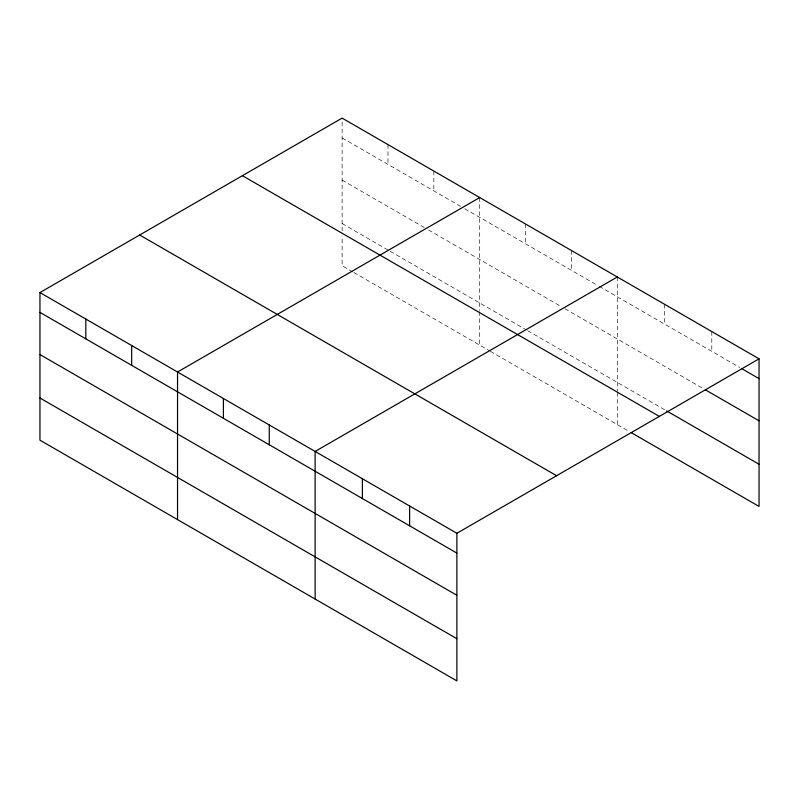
<?xml version="1.0" encoding="UTF-8"?>
<svg xmlns="http://www.w3.org/2000/svg" width="799" height="799" viewBox="0 0 799 799"><rect width="100%" height="100%" fill="white"/><g stroke="black" fill="none" stroke-linecap="round" stroke-linejoin="round"><path stroke-width="0.6" stroke-dasharray="4 3" d="M342.122 230.991L342.122 118.112M342.122 137.927L460.504 206.282M464.768 208.739L598.091 285.712M599.16 286.332L739.724 367.48M342.122 180.095L424.239 227.515M428.514 229.972L560.768 306.337M565.033 308.794L703.21 388.574M342.122 223.55L387.984 250.027M390.112 251.256L525.572 329.458M527.7 330.696L664.548 409.697M352.778 271.87L342.122 265.717L342.122 235.945M353.847 272.489L489.308 350.691M490.366 351.31L629.103 431.41M711.799 331.545L711.799 351.36M664.548 304.269L664.548 324.084M617.297 276.983L617.297 391.101M617.297 392.339L617.297 424.589M571.435 250.506L571.435 270.322M525.572 224.03L525.572 243.845M479.71 197.553L479.71 310.421M479.71 311.66L479.71 345.148M433.847 171.076L433.847 190.881M387.984 144.589L387.984 164.404"/><path stroke-width="1.2" d="M631.25 432.649L759.05 506.426L759.05 358.831L342.122 118.112L39.95 292.574L39.95 440.169L456.878 680.888L456.878 533.283L39.95 292.574M479.71 197.553L177.538 372.004L177.538 519.61M617.297 276.983L315.126 451.445L315.126 599.04M456.878 533.283L759.05 358.831M741.871 368.719L759.05 378.646M705.357 389.812L759.05 420.813M666.696 410.936L759.05 464.259M242.407 175.69L659.335 416.399M139.665 234.996L556.593 475.715M39.95 312.379L456.878 553.098M39.95 354.556L456.878 595.265M39.95 398.002L456.878 638.711M409.627 506.007L409.627 525.812M362.376 478.721L362.376 498.536M269.263 424.958L269.263 444.773M223.4 398.481L223.4 418.296M131.675 345.528L131.675 365.343M85.813 319.051L85.813 338.856"/></g></svg>
